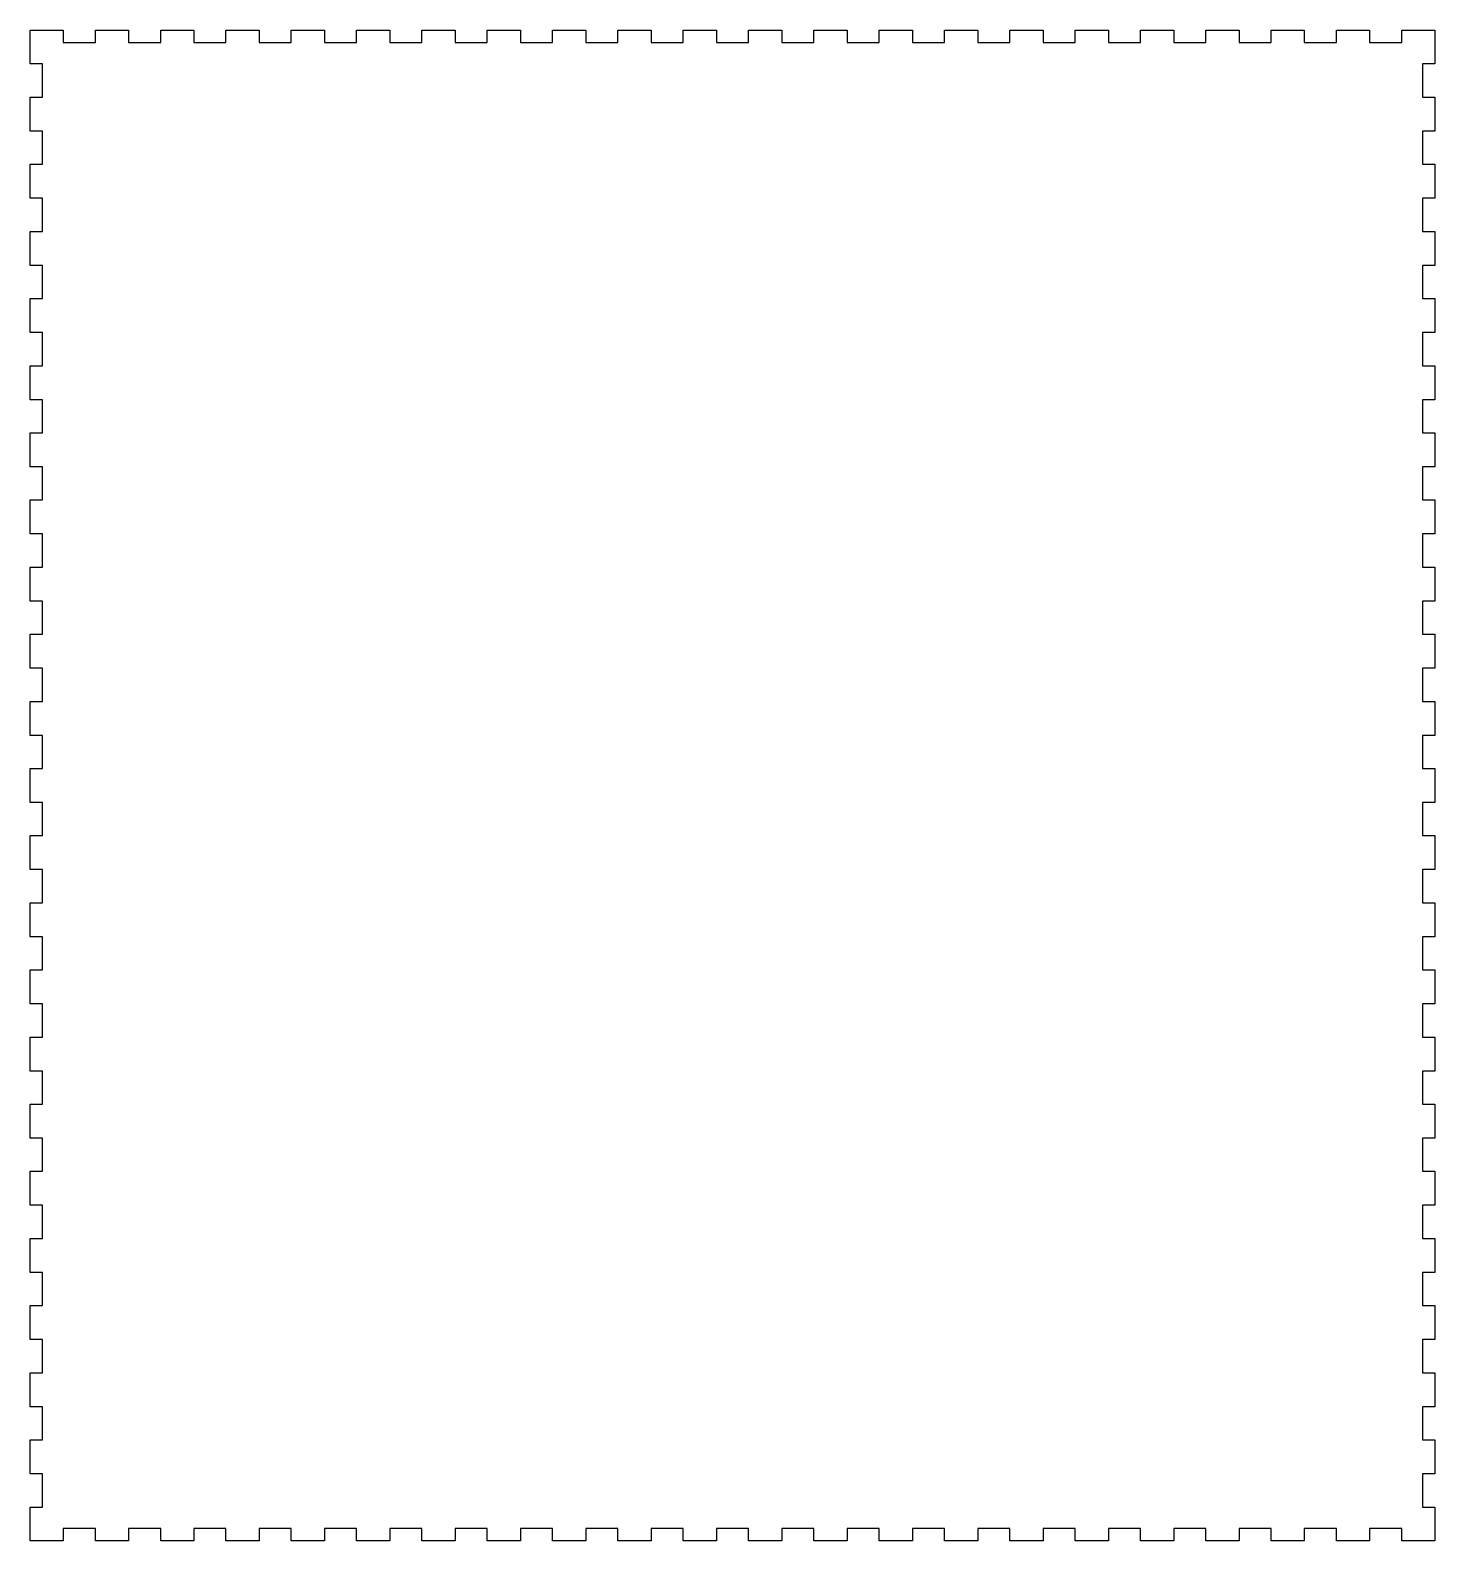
# Model space of a CAD drawing. Extents: x 371 to 1497, y -849 to 357.
# Drawn here: x 754.3 to 1098.3, y -442.7 to -72.7 of the extents above; entities that cross this region are included whole.
import ezdxf

# ---------------------------------------------------------------- set-up
doc = ezdxf.new("R2010")
doc.units = 0
doc.layers.add('Calque_1', color=7, linetype='CONTINUOUS')

msp = doc.modelspace()

# ---------------------------------------------------------------- linework, layer by layer
at = {"layer": 'Calque_1', "color": 1}
for p, q in [((754.27403, -72.72007), (762.32403, -72.72007)), ((754.27403, -80.992292), (754.27403, -72.72007)), ((762.32403, -72.72007), (762.32403, -75.72007)), ((770.22403, -75.72007), (770.22403, -72.72007)), ((770.22403, -72.72007), (778.32403, -72.72007)), ((778.32403, -72.72007), (778.32403, -75.72007)), ((786.22403, -75.72007), (786.22403, -72.72007)), ((786.22403, -72.72007), (794.32403, -72.72007)), ((794.32403, -72.72007), (794.32403, -75.72007)), ((802.22403, -75.72007), (802.22403, -72.72007)), ((802.22403, -72.72007), (810.32403, -72.72007)), ((810.32403, -72.72007), (810.32403, -75.72007)), ((818.22403, -75.72007), (818.22403, -72.72007)), ((818.22403, -72.72007), (826.32403, -72.72007)), ((826.32403, -72.72007), (826.32403, -75.72007)), ((834.22403, -75.72007), (834.22403, -72.72007)), ((834.22403, -72.72007), (842.32403, -72.72007)), ((842.32403, -72.72007), (842.32403, -75.72007)), ((850.22403, -75.72007), (850.22403, -72.72007)), ((850.22403, -72.72007), (858.32403, -72.72007)), ((858.32403, -72.72007), (858.32403, -75.72007)), ((866.22403, -75.72007), (866.22403, -72.72007)), ((866.22403, -72.72007), (874.32403, -72.72007)), ((874.32403, -72.72007), (874.32403, -75.72007)), ((882.22403, -75.72007), (882.22403, -72.72007)), ((882.22403, -72.72007), (890.32403, -72.72007)), ((890.32403, -72.72007), (890.32403, -75.72007)), ((898.22403, -75.72007), (898.22403, -72.72007)), ((898.22403, -72.72007), (906.32403, -72.72007)), ((906.32403, -72.72007), (906.32403, -75.72007)), ((914.22403, -75.72007), (914.22403, -72.72007)), ((914.22403, -72.72007), (922.32403, -72.72007)), ((922.32403, -72.72007), (922.32403, -75.72007)), ((930.22403, -75.72007), (930.22403, -72.72007)), ((930.22403, -72.72007), (938.32403, -72.72007)), ((938.32403, -72.72007), (938.32403, -75.72007)), ((946.22403, -75.72007), (946.22403, -72.72007)), ((946.22403, -72.72007), (954.32403, -72.72007)), ((954.32403, -72.72007), (954.32403, -75.72007)), ((962.22403, -75.72007), (962.22403, -72.72007)), ((962.22403, -72.72007), (970.32403, -72.72007)), ((970.32403, -72.72007), (970.32403, -75.72007)), ((978.22403, -75.72007), (978.22403, -72.72007)), ((978.22403, -72.72007), (986.32403, -72.72007)), ((986.32403, -72.72007), (986.32403, -75.72007)), ((994.22403, -75.72007), (994.22403, -72.72007)), ((994.22403, -72.72007), (1002.32403, -72.72007)), ((1002.32403, -72.72007), (1002.32403, -75.72007)), ((1010.22403, -75.72007), (1010.22403, -72.72007)), ((1010.22403, -72.72007), (1018.32403, -72.72007)), ((1018.32403, -72.72007), (1018.32403, -75.72007)), ((1026.22403, -75.72007), (1026.22403, -72.72007)), ((1026.22403, -72.72007), (1034.32403, -72.72007)), ((1034.32403, -72.72007), (1034.32403, -75.72007)), ((1042.22403, -75.72007), (1042.22403, -72.72007)), ((1042.22403, -72.72007), (1050.32403, -72.72007)), ((1050.32403, -72.72007), (1050.32403, -75.72007)), ((1058.22403, -75.72007), (1058.22403, -72.72007)), ((1058.22403, -72.72007), (1066.32403, -72.72007)), ((1066.32403, -72.72007), (1066.32403, -75.72007)), ((1074.22403, -75.72007), (1074.22403, -72.72007)), ((1074.22403, -72.72007), (1082.32403, -72.72007)), ((1082.32403, -72.72007), (1082.32403, -75.72007)), ((1090.22403, -75.72007), (1090.22403, -72.72007)), ((1090.22403, -72.72007), (1098.27403, -72.72007)), ((1098.27403, -72.72007), (1098.27403, -80.992292)), ((762.32403, -75.72007), (770.22403, -75.72007)), ((778.32403, -75.72007), (786.22403, -75.72007)), ((794.32403, -75.72007), (802.22403, -75.72007)), ((810.32403, -75.72007), (818.22403, -75.72007)), ((826.32403, -75.72007), (834.22403, -75.72007)), ((842.32403, -75.72007), (850.22403, -75.72007)), ((858.32403, -75.72007), (866.22403, -75.72007)), ((874.32403, -75.72007), (882.22403, -75.72007)), ((890.32403, -75.72007), (898.22403, -75.72007)), ((906.32403, -75.72007), (914.22403, -75.72007)), ((922.32403, -75.72007), (930.22403, -75.72007)), ((938.32403, -75.72007), (946.22403, -75.72007)), ((954.32403, -75.72007), (962.22403, -75.72007)), ((970.32403, -75.72007), (978.22403, -75.72007)), ((986.32403, -75.72007), (994.22403, -75.72007)), ((1002.32403, -75.72007), (1010.22403, -75.72007)), ((1018.32403, -75.72007), (1026.22403, -75.72007)), ((1034.32403, -75.72007), (1042.22403, -75.72007)), ((1050.32403, -75.72007), (1058.22403, -75.72007)), ((1066.32403, -75.72007), (1074.22403, -75.72007)), ((1082.32403, -75.72007), (1090.22403, -75.72007)), ((757.27403, -80.992292), (754.27403, -80.992292)), ((757.27403, -89.114514), (757.27403, -80.992292)), ((1098.27403, -80.992292), (1095.27403, -80.992292)), ((1095.27403, -80.992292), (1095.27403, -89.114514)), ((754.27403, -97.436737), (754.27403, -89.114514)), ((754.27403, -89.114514), (757.27403, -89.114514)), ((1095.27403, -89.114514), (1098.27403, -89.114514)), ((1098.27403, -89.114514), (1098.27403, -97.436737)), ((757.27403, -97.436737), (754.27403, -97.436737)), ((757.27403, -105.558959), (757.27403, -97.436737)), ((1098.27403, -97.436737), (1095.27403, -97.436737)), ((1095.27403, -97.436737), (1095.27403, -105.558959)), ((754.27403, -113.881181), (754.27403, -105.558959)), ((754.27403, -105.558959), (757.27403, -105.558959)), ((1095.27403, -105.558959), (1098.27403, -105.558959)), ((1098.27403, -105.558959), (1098.27403, -113.881181)), ((757.27403, -113.881181), (754.27403, -113.881181)), ((757.27403, -122.003403), (757.27403, -113.881181)), ((1098.27403, -113.881181), (1095.27403, -113.881181)), ((1095.27403, -113.881181), (1095.27403, -122.003403)), ((754.27403, -130.325626), (754.27403, -122.003403)), ((754.27403, -122.003403), (757.27403, -122.003403)), ((1095.27403, -122.003403), (1098.27403, -122.003403)), ((1098.27403, -122.003403), (1098.27403, -130.325626)), ((757.27403, -130.325626), (754.27403, -130.325626)), ((757.27403, -138.447848), (757.27403, -130.325626)), ((1098.27403, -130.325626), (1095.27403, -130.325626)), ((1095.27403, -130.325626), (1095.27403, -138.447848)), ((754.27403, -146.77007), (754.27403, -138.447848)), ((754.27403, -138.447848), (757.27403, -138.447848)), ((1095.27403, -138.447848), (1098.27403, -138.447848)), ((1098.27403, -138.447848), (1098.27403, -146.77007)), ((757.27403, -146.77007), (754.27403, -146.77007)), ((757.27403, -154.892292), (757.27403, -146.77007)), ((1098.27403, -146.77007), (1095.27403, -146.77007)), ((1095.27403, -146.77007), (1095.27403, -154.892292)), ((754.27403, -163.214514), (754.27403, -154.892292)), ((754.27403, -154.892292), (757.27403, -154.892292)), ((1095.27403, -154.892292), (1098.27403, -154.892292)), ((1098.27403, -154.892292), (1098.27403, -163.214514)), ((757.27403, -163.214514), (754.27403, -163.214514)), ((757.27403, -171.336737), (757.27403, -163.214514)), ((1098.27403, -163.214514), (1095.27403, -163.214514)), ((1095.27403, -163.214514), (1095.27403, -171.336737)), ((754.27403, -179.65896), (754.27403, -171.336737)), ((754.27403, -171.336737), (757.27403, -171.336737)), ((1095.27403, -171.336737), (1098.27403, -171.336737)), ((1098.27403, -171.336737), (1098.27403, -179.65896)), ((757.27403, -179.65896), (754.27403, -179.65896)), ((757.27403, -187.78118), (757.27403, -179.65896)), ((1098.27403, -179.65896), (1095.27403, -179.65896)), ((1095.27403, -179.65896), (1095.27403, -187.78118)), ((754.27403, -196.1034), (754.27403, -187.78118)), ((754.27403, -187.78118), (757.27403, -187.78118)), ((1095.27403, -187.78118), (1098.27403, -187.78118)), ((1098.27403, -187.78118), (1098.27403, -196.1034)), ((757.27403, -196.1034), (754.27403, -196.1034)), ((757.27403, -204.22563), (757.27403, -196.1034)), ((1098.27403, -196.1034), (1095.27403, -196.1034)), ((1095.27403, -196.1034), (1095.27403, -204.22563)), ((754.27403, -212.54785), (754.27403, -204.22563)), ((754.27403, -204.22563), (757.27403, -204.22563)), ((1095.27403, -204.22563), (1098.27403, -204.22563)), ((1098.27403, -204.22563), (1098.27403, -212.54785)), ((757.27403, -212.54785), (754.27403, -212.54785)), ((757.27403, -220.67007), (757.27403, -212.54785)), ((1098.27403, -212.54785), (1095.27403, -212.54785)), ((1095.27403, -212.54785), (1095.27403, -220.67007)), ((754.27403, -228.99229), (754.27403, -220.67007)), ((754.27403, -220.67007), (757.27403, -220.67007)), ((1095.27403, -220.67007), (1098.27403, -220.67007)), ((1098.27403, -220.67007), (1098.27403, -228.99229)), ((757.27403, -228.99229), (754.27403, -228.99229)), ((757.27403, -237.11451), (757.27403, -228.99229)), ((1098.27403, -228.99229), (1095.27403, -228.99229)), ((1095.27403, -228.99229), (1095.27403, -237.11451)), ((754.27403, -245.43674), (754.27403, -237.11451)), ((754.27403, -237.11451), (757.27403, -237.11451)), ((1095.27403, -237.11451), (1098.27403, -237.11451)), ((1098.27403, -237.11451), (1098.27403, -245.43674)), ((757.27403, -245.43674), (754.27403, -245.43674)), ((757.27403, -253.55896), (757.27403, -245.43674)), ((1098.27403, -245.43674), (1095.27403, -245.43674)), ((1095.27403, -245.43674), (1095.27403, -253.55896)), ((754.27403, -261.88118), (754.27403, -253.55896)), ((754.27403, -253.55896), (757.27403, -253.55896)), ((1095.27403, -253.55896), (1098.27403, -253.55896)), ((1098.27403, -253.55896), (1098.27403, -261.88118)), ((757.27403, -261.88118), (754.27403, -261.88118)), ((757.27403, -270.0034), (757.27403, -261.88118)), ((1098.27403, -261.88118), (1095.27403, -261.88118)), ((1095.27403, -261.88118), (1095.27403, -270.0034)), ((754.27403, -278.32563), (754.27403, -270.0034)), ((754.27403, -270.0034), (757.27403, -270.0034)), ((1095.27403, -270.0034), (1098.27403, -270.0034)), ((1098.27403, -270.0034), (1098.27403, -278.32563)), ((757.27403, -278.32563), (754.27403, -278.32563)), ((757.27403, -286.44785), (757.27403, -278.32563)), ((1098.27403, -278.32563), (1095.27403, -278.32563)), ((1095.27403, -278.32563), (1095.27403, -286.44785)), ((754.27403, -294.77007), (754.27403, -286.44785)), ((754.27403, -286.44785), (757.27403, -286.44785)), ((1095.27403, -286.44785), (1098.27403, -286.44785)), ((1098.27403, -286.44785), (1098.27403, -294.77007)), ((757.27403, -294.77007), (754.27403, -294.77007)), ((757.27403, -302.89229), (757.27403, -294.77007)), ((1098.27403, -294.77007), (1095.27403, -294.77007)), ((1095.27403, -294.77007), (1095.27403, -302.89229)), ((754.27403, -311.21451), (754.27403, -302.89229)), ((754.27403, -302.89229), (757.27403, -302.89229)), ((1095.27403, -302.89229), (1098.27403, -302.89229)), ((1098.27403, -302.89229), (1098.27403, -311.21451)), ((757.27403, -311.21451), (754.27403, -311.21451)), ((757.27403, -319.33674), (757.27403, -311.21451)), ((1098.27403, -311.21451), (1095.27403, -311.21451)), ((1095.27403, -311.21451), (1095.27403, -319.33674)), ((754.27403, -327.65896), (754.27403, -319.33674)), ((754.27403, -319.33674), (757.27403, -319.33674)), ((1095.27403, -319.33674), (1098.27403, -319.33674)), ((1098.27403, -319.33674), (1098.27403, -327.65896)), ((757.27403, -327.65896), (754.27403, -327.65896)), ((757.27403, -335.78118), (757.27403, -327.65896)), ((1098.27403, -327.65896), (1095.27403, -327.65896)), ((1095.27403, -327.65896), (1095.27403, -335.78118)), ((754.27403, -344.1034), (754.27403, -335.78118)), ((754.27403, -335.78118), (757.27403, -335.78118)), ((1095.27403, -335.78118), (1098.27403, -335.78118)), ((1098.27403, -335.78118), (1098.27403, -344.1034)), ((757.27403, -344.1034), (754.27403, -344.1034)), ((757.27403, -352.22563), (757.27403, -344.1034)), ((1098.27403, -344.1034), (1095.27403, -344.1034)), ((1095.27403, -344.1034), (1095.27403, -352.22563)), ((754.27403, -360.54785), (754.27403, -352.22563)), ((754.27403, -352.22563), (757.27403, -352.22563)), ((1095.27403, -352.22563), (1098.27403, -352.22563)), ((1098.27403, -352.22563), (1098.27403, -360.54785)), ((757.27403, -360.54785), (754.27403, -360.54785)), ((757.27403, -368.67007), (757.27403, -360.54785)), ((1098.27403, -360.54785), (1095.27403, -360.54785)), ((1095.27403, -360.54785), (1095.27403, -368.67007)), ((754.27403, -376.99229), (754.27403, -368.67007)), ((754.27403, -368.67007), (757.27403, -368.67007)), ((1095.27403, -368.67007), (1098.27403, -368.67007)), ((1098.27403, -368.67007), (1098.27403, -376.99229)), ((757.27403, -376.99229), (754.27403, -376.99229)), ((757.27403, -385.11451), (757.27403, -376.99229)), ((1098.27403, -376.99229), (1095.27403, -376.99229)), ((1095.27403, -376.99229), (1095.27403, -385.11451)), ((754.27403, -393.43674), (754.27403, -385.11451)), ((754.27403, -385.11451), (757.27403, -385.11451)), ((1095.27403, -385.11451), (1098.27403, -385.11451)), ((1098.27403, -385.11451), (1098.27403, -393.43674)), ((757.27403, -393.43674), (754.27403, -393.43674)), ((757.27403, -401.55896), (757.27403, -393.43674)), ((1098.27403, -393.43674), (1095.27403, -393.43674)), ((1095.27403, -393.43674), (1095.27403, -401.55896)), ((754.27403, -409.88118), (754.27403, -401.55896)), ((754.27403, -401.55896), (757.27403, -401.55896)), ((1095.27403, -401.55896), (1098.27403, -401.55896)), ((1098.27403, -401.55896), (1098.27403, -409.88118)), ((757.27403, -409.88118), (754.27403, -409.88118)), ((757.27403, -418.0034), (757.27403, -409.88118)), ((1098.27403, -409.88118), (1095.27403, -409.88118)), ((1095.27403, -409.88118), (1095.27403, -418.0034)), ((754.27403, -426.32563), (754.27403, -418.0034)), ((754.27403, -418.0034), (757.27403, -418.0034)), ((1095.27403, -418.0034), (1098.27403, -418.0034)), ((1098.27403, -418.0034), (1098.27403, -426.32563)), ((757.27403, -426.32563), (754.27403, -426.32563)), ((757.27403, -434.44785), (757.27403, -426.32563)), ((1098.27403, -426.32563), (1095.27403, -426.32563)), ((1095.27403, -426.32563), (1095.27403, -434.44785)), ((754.27403, -442.72007), (754.27403, -434.44785)), ((754.27403, -434.44785), (757.27403, -434.44785)), ((1095.27403, -434.44785), (1098.27403, -434.44785)), ((1098.27403, -434.44785), (1098.27403, -442.72007)), ((770.22403, -439.72007), (762.32403, -439.72007)), ((762.32403, -439.72007), (762.32403, -442.72007)), ((770.22403, -442.72007), (770.22403, -439.72007)), ((786.22403, -439.72007), (778.32403, -439.72007)), ((778.32403, -439.72007), (778.32403, -442.72007)), ((786.22403, -442.72007), (786.22403, -439.72007)), ((802.22403, -439.72007), (794.32403, -439.72007)), ((794.32403, -439.72007), (794.32403, -442.72007)), ((802.22403, -442.72007), (802.22403, -439.72007)), ((818.22403, -439.72007), (810.32403, -439.72007)), ((810.32403, -439.72007), (810.32403, -442.72007)), ((818.22403, -442.72007), (818.22403, -439.72007)), ((834.22403, -439.72007), (826.32403, -439.72007)), ((826.32403, -439.72007), (826.32403, -442.72007)), ((834.22403, -442.72007), (834.22403, -439.72007)), ((850.22403, -439.72007), (842.32403, -439.72007)), ((842.32403, -439.72007), (842.32403, -442.72007)), ((850.22403, -442.72007), (850.22403, -439.72007)), ((866.22403, -439.72007), (858.32403, -439.72007)), ((858.32403, -439.72007), (858.32403, -442.72007)), ((866.22403, -442.72007), (866.22403, -439.72007)), ((882.22403, -439.72007), (874.32403, -439.72007)), ((874.32403, -439.72007), (874.32403, -442.72007)), ((882.22403, -442.72007), (882.22403, -439.72007)), ((898.22403, -439.72007), (890.32403, -439.72007)), ((890.32403, -439.72007), (890.32403, -442.72007)), ((898.22403, -442.72007), (898.22403, -439.72007)), ((914.22403, -439.72007), (906.32403, -439.72007)), ((906.32403, -439.72007), (906.32403, -442.72007)), ((914.22403, -442.72007), (914.22403, -439.72007)), ((930.22403, -439.72007), (922.32403, -439.72007)), ((922.32403, -439.72007), (922.32403, -442.72007)), ((930.22403, -442.72007), (930.22403, -439.72007)), ((946.22403, -439.72007), (938.32403, -439.72007)), ((938.32403, -439.72007), (938.32403, -442.72007)), ((946.22403, -442.72007), (946.22403, -439.72007)), ((962.22403, -439.72007), (954.32403, -439.72007)), ((954.32403, -439.72007), (954.32403, -442.72007)), ((962.22403, -442.72007), (962.22403, -439.72007)), ((978.22403, -439.72007), (970.32403, -439.72007)), ((970.32403, -439.72007), (970.32403, -442.72007)), ((978.22403, -442.72007), (978.22403, -439.72007)), ((994.22403, -439.72007), (986.32403, -439.72007)), ((986.32403, -439.72007), (986.32403, -442.72007)), ((994.22403, -442.72007), (994.22403, -439.72007)), ((1010.22403, -439.72007), (1002.32403, -439.72007)), ((1002.32403, -439.72007), (1002.32403, -442.72007)), ((1010.22403, -442.72007), (1010.22403, -439.72007)), ((1026.22403, -439.72007), (1018.32403, -439.72007)), ((1018.32403, -439.72007), (1018.32403, -442.72007)), ((1026.22403, -442.72007), (1026.22403, -439.72007)), ((1042.22403, -439.72007), (1034.32403, -439.72007)), ((1034.32403, -439.72007), (1034.32403, -442.72007)), ((1042.22403, -442.72007), (1042.22403, -439.72007)), ((1058.22403, -439.72007), (1050.32403, -439.72007)), ((1050.32403, -439.72007), (1050.32403, -442.72007)), ((1058.22403, -442.72007), (1058.22403, -439.72007)), ((1074.22403, -439.72007), (1066.32403, -439.72007)), ((1066.32403, -439.72007), (1066.32403, -442.72007)), ((1074.22403, -442.72007), (1074.22403, -439.72007)), ((1090.22403, -439.72007), (1082.32403, -439.72007)), ((1082.32403, -439.72007), (1082.32403, -442.72007)), ((1090.22403, -442.72007), (1090.22403, -439.72007)), ((762.32403, -442.72007), (754.27403, -442.72007)), ((778.32403, -442.72007), (770.22403, -442.72007)), ((794.32403, -442.72007), (786.22403, -442.72007)), ((810.32403, -442.72007), (802.22403, -442.72007)), ((826.32403, -442.72007), (818.22403, -442.72007)), ((842.32403, -442.72007), (834.22403, -442.72007)), ((858.32403, -442.72007), (850.22403, -442.72007)), ((874.32403, -442.72007), (866.22403, -442.72007)), ((890.32403, -442.72007), (882.22403, -442.72007)), ((906.32403, -442.72007), (898.22403, -442.72007)), ((922.32403, -442.72007), (914.22403, -442.72007)), ((938.32403, -442.72007), (930.22403, -442.72007)), ((954.32403, -442.72007), (946.22403, -442.72007)), ((970.32403, -442.72007), (962.22403, -442.72007)), ((986.32403, -442.72007), (978.22403, -442.72007)), ((1002.32403, -442.72007), (994.22403, -442.72007)), ((1018.32403, -442.72007), (1010.22403, -442.72007)), ((1034.32403, -442.72007), (1026.22403, -442.72007)), ((1050.32403, -442.72007), (1042.22403, -442.72007)), ((1066.32403, -442.72007), (1058.22403, -442.72007)), ((1082.32403, -442.72007), (1074.22403, -442.72007)), ((1098.27403, -442.72007), (1090.22403, -442.72007))]:
    msp.add_line(p, q, dxfattribs=at)

doc.saveas('drawing.dxf')
